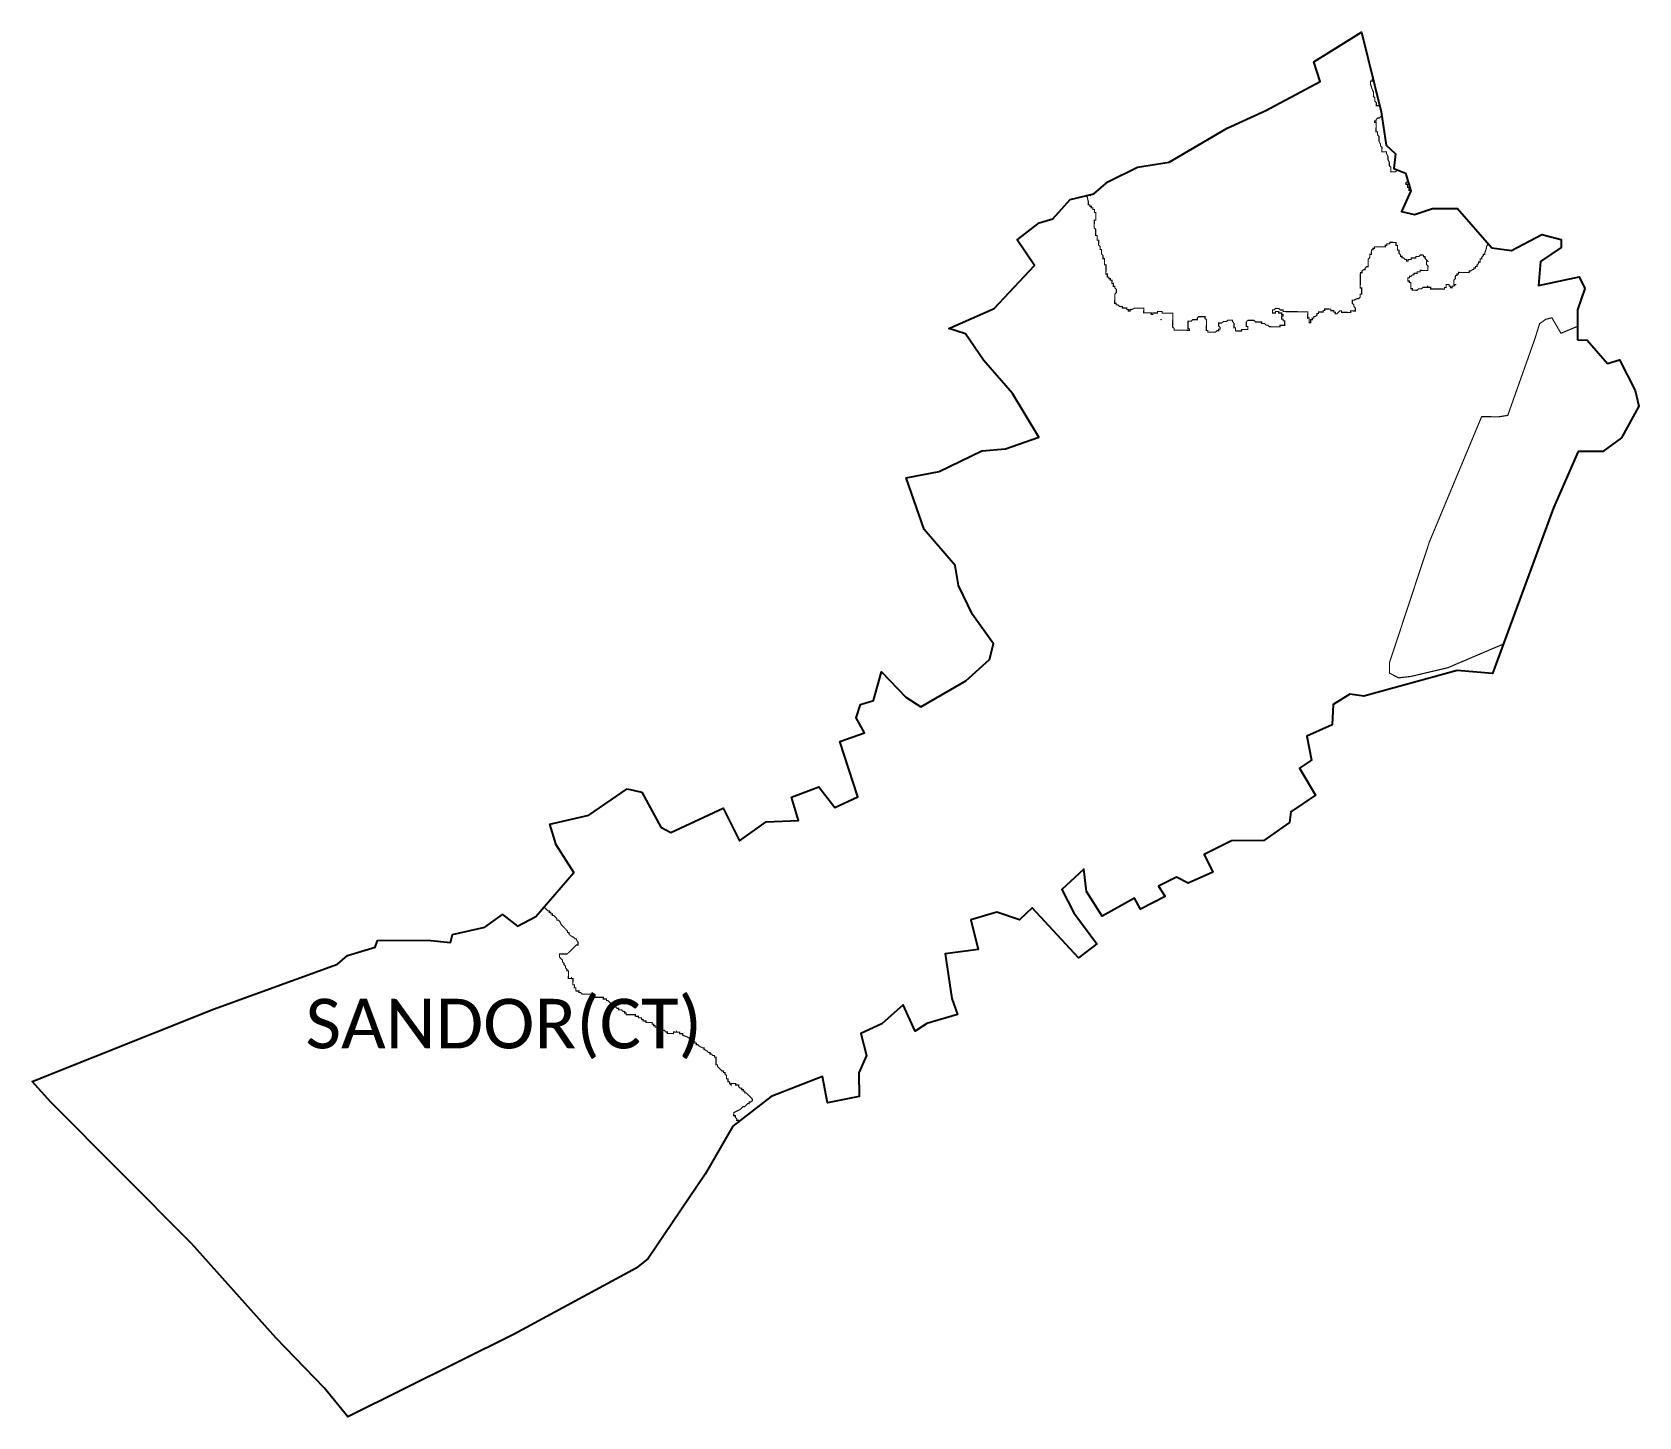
# Model space of a CAD drawing. Header units: metres. Extents: x 266693 to 270862, y 2139909 to 2143501.
import ezdxf

# ---------------------------------------------------------------- set-up
doc = ezdxf.new("R2010")
doc.units = ezdxf.units.M
for name, color, linetype in [('A-BLDG', 7, 'Continuous'), ('HAZARDS LINE', 1, 'Continuous'), ('village', 3, 'Continuous'), ('VILLAGE NAME', 250, 'Continuous')]:
    doc.layers.add(name, color=color, linetype=linetype)
doc.styles.get("Standard").update_dxf_attribs({"font": 'simplex.shx'})

msp = doc.modelspace()

# ---------------------------------------------------------------- linework, layer by layer
at = {"layer": 'A-BLDG', "color": 3, "flags": 128}
msp.add_lwpolyline([(268237.3, 2141538.2), (268275.3, 2141529.5)], dxfattribs=at)
at = {"layer": 'HAZARDS LINE', "lineweight": 18}
for points in [[(270188.9, 2143313.8, 2.98, 2.98, 0), (270188.9, 2143310.2, 2.98, 2.98, 0), (270180.9, 2143310.3, 2.98, 2.98, 0), (270181, 2143318.3, 2.98, 2.98, 0), (270177.1, 2143322.3, 2.98, 2.98, 0), (270177.2, 2143330.3, 2.98, 2.98, 0), (270173.3, 2143334.3, 2.98, 2.98, 0), (270173.4, 2143346.2, 2.98, 2.98, 0), (270169.6, 2143354.2, 2.98, 2.98, 0), (270165.7, 2143366.2, 2.98, 2.98, 0), (270165.8, 2143374.2, 2.98, 2.98, 0), (270169.8, 2143374.1, 2.98, 2.98, 0), (270169.9, 2143378.1, 2.98, 2.98, 0), (270173.1, 2143378.1, 2.98, 2.98, 0)], [(270237.8, 2143142.5, 2.98, 2.98, 0), (270234.5, 2143142.5, 2.98, 2.98, 0), (270230.4, 2143138.6, 2.98, 2.98, 0), (270218.5, 2143138.8, 2.98, 2.98, 0), (270218.7, 2143150.7, 2.98, 2.98, 0), (270214.7, 2143154.7, 2.98, 2.98, 0), (270214.8, 2143162.7, 2.98, 2.98, 0), (270211, 2143170.7, 2.98, 2.98, 0), (270211.1, 2143178.6, 2.98, 2.98, 0), (270207.2, 2143186.6, 2.98, 2.98, 0), (270207.2, 2143190.6, 2.98, 2.98, 0), (270195.3, 2143190.8, 2.98, 2.98, 0), (270195.5, 2143202.7, 2.98, 2.98, 0), (270191.5, 2143206.7, 2.98, 2.98, 0), (270191.6, 2143210.7, 2.98, 2.98, 0), (270187.7, 2143218.7, 2.98, 2.98, 0), (270187.9, 2143230.7, 2.98, 2.98, 0), (270183.9, 2143234.7, 2.98, 2.98, 0), (270184, 2143242.6, 2.98, 2.98, 0), (270180.1, 2143242.7, 2.98, 2.98, 0), (270180.4, 2143266.6, 2.98, 2.98, 0), (270176.4, 2143266.6, 2.98, 2.98, 0), (270176.4, 2143270.6, 2.98, 2.98, 0), (270180.4, 2143270.5, 2.98, 2.98, 0), (270180.5, 2143274.5, 2.98, 2.98, 0), (270184.5, 2143278.5, 2.98, 2.98, 0), (270188.5, 2143278.4, 2.98, 2.98, 0), (270195.1, 2143284.8, 2.98, 2.98, 0)], [(270269.6, 2143088.7, 2.98, 2.98, 0), (270269.6, 2143090.4, 2.98, 2.98, 0), (270265.6, 2143090.4, 2.98, 2.98, 0), (270265.7, 2143098.4, 2.98, 2.98, 0), (270261.8, 2143098.4, 2.98, 2.98, 0), (270261.9, 2143106.4, 2.98, 2.98, 0), (270257.9, 2143106.4, 2.98, 2.98, 0), (270257.9, 2143110.4, 2.98, 2.98, 0), (270262, 2143114.3, 2.98, 2.98, 0), (270262.5, 2143114.8, 2.98, 2.98, 0)], [(269429.4, 2143077.4, 2.98, 2.98, 0), (269433.8, 2143061.3, 2.98, 2.98, 0), (269433.7, 2143053.3, 2.98, 2.98, 0), (269437.7, 2143053.3, 2.98, 2.98, 0), (269437.6, 2143049.3, 2.98, 2.98, 0), (269441.6, 2143049.2, 2.98, 2.98, 0), (269441.6, 2143045.3, 2.98, 2.98, 0), (269445.5, 2143045.2, 2.98, 2.98, 0), (269445.5, 2143041.2, 2.98, 2.98, 0), (269449.5, 2143041.2, 2.98, 2.98, 0), (269449.4, 2143033.2, 2.98, 2.98, 0), (269453.3, 2143033.2, 2.98, 2.98, 0), (269453.1, 2143013.3, 2.98, 2.98, 0), (269449.1, 2143013.3, 2.98, 2.98, 0), (269448.9, 2142993.4, 2.98, 2.98, 0), (269452.8, 2142989.4, 2.98, 2.98, 0), (269452.6, 2142973.5, 2.98, 2.98, 0), (269456.6, 2142973.4, 2.98, 2.98, 0), (269456.4, 2142961.5, 2.98, 2.98, 0), (269460.4, 2142961.5, 2.98, 2.98, 0), (269460.2, 2142949.5, 2.98, 2.98, 0), (269464.2, 2142945.5, 2.98, 2.98, 0), (269464.1, 2142937.5, 2.98, 2.98, 0), (269468, 2142937.5, 2.98, 2.98, 0), (269467.9, 2142925.6, 2.98, 2.98, 0), (269471.8, 2142921.5, 2.98, 2.98, 0), (269471.7, 2142913.6, 2.98, 2.98, 0), (269475.7, 2142913.5, 2.98, 2.98, 0), (269475.5, 2142897.6, 2.98, 2.98, 0), (269479.5, 2142897.6, 2.98, 2.98, 0), (269479.2, 2142873.7, 2.98, 2.98, 0), (269483.1, 2142873.6, 2.98, 2.98, 0), (269483, 2142865.7, 2.98, 2.98, 0), (269487, 2142865.6, 2.98, 2.98, 0), (269487, 2142861.6, 2.98, 2.98, 0), (269490.9, 2142861.6, 2.98, 2.98, 0), (269490.9, 2142857.6, 2.98, 2.98, 0), (269494.9, 2142857.6, 2.98, 2.98, 0), (269494.8, 2142849.6, 2.98, 2.98, 0), (269498.7, 2142849.6, 2.98, 2.98, 0), (269498.6, 2142841.6, 2.98, 2.98, 0), (269502.6, 2142841.6, 2.98, 2.98, 0), (269502.6, 2142837.6, 2.98, 2.98, 0), (269506.5, 2142833.5, 2.98, 2.98, 0), (269506.4, 2142825.6, 2.98, 2.98, 0), (269502.4, 2142821.7, 2.98, 2.98, 0), (269502, 2142797.8, 2.98, 2.98, 0), (269506, 2142797.7, 2.98, 2.98, 0), (269506, 2142793.8, 2.98, 2.98, 0), (269510, 2142793.7, 2.98, 2.98, 0), (269513.9, 2142789.7, 2.98, 2.98, 0), (269521.8, 2142789.6, 2.98, 2.98, 0), (269521.8, 2142785.6, 2.98, 2.98, 0), (269533.7, 2142785.4, 2.98, 2.98, 0), (269533.7, 2142781.5, 2.98, 2.98, 0), (269537.6, 2142781.4, 2.98, 2.98, 0), (269537.6, 2142777.4, 2.98, 2.98, 0), (269541.6, 2142777.4, 2.98, 2.98, 0), (269541.6, 2142781.4, 2.98, 2.98, 0), (269545.6, 2142781.3, 2.98, 2.98, 0), (269553.6, 2142785.2, 2.98, 2.98, 0), (269577.5, 2142784.9, 2.98, 2.98, 0), (269577.3, 2142773, 2.98, 2.98, 0), (269597.2, 2142772.7, 2.98, 2.98, 0), (269597.2, 2142768.7, 2.98, 2.98, 0), (269601.1, 2142768.7, 2.98, 2.98, 0), (269601.2, 2142772.6, 2.98, 2.98, 0), (269613.1, 2142772.5, 2.98, 2.98, 0), (269613.2, 2142776.5, 2.98, 2.98, 0), (269625.1, 2142776.3, 2.98, 2.98, 0), (269625, 2142772.3, 2.98, 2.98, 0), (269652.9, 2142772, 2.98, 2.98, 0), (269652.4, 2142736.2, 2.98, 2.98, 0), (269656.4, 2142732.2, 2.98, 2.98, 0), (269656.3, 2142728.2, 2.98, 2.98, 0), (269696.1, 2142727.7, 2.98, 2.98, 0), (269696.1, 2142731.6, 2.98, 2.98, 0), (269692.2, 2142731.7, 2.98, 2.98, 0), (269692.4, 2142751.6, 2.98, 2.98, 0), (269700.4, 2142751.5, 2.98, 2.98, 0), (269704.4, 2142755.4, 2.98, 2.98, 0), (269716.3, 2142755.3, 2.98, 2.98, 0), (269716.4, 2142759.2, 2.98, 2.98, 0), (269720.4, 2142763.2, 2.98, 2.98, 0), (269736.3, 2142763, 2.98, 2.98, 0), (269736.3, 2142759, 2.98, 2.98, 0), (269740.2, 2142755, 2.98, 2.98, 0), (269739.8, 2142727.1, 2.98, 2.98, 0), (269743.8, 2142727.1, 2.98, 2.98, 0), (269743.8, 2142723.1, 2.98, 2.98, 0), (269763.6, 2142722.8, 2.98, 2.98, 0), (269767.7, 2142726.8, 2.98, 2.98, 0), (269771.7, 2142726.7, 2.98, 2.98, 0), (269771.7, 2142730.7, 2.98, 2.98, 0), (269775.7, 2142730.6, 2.98, 2.98, 0), (269775.7, 2142734.6, 2.98, 2.98, 0), (269771.8, 2142738.6, 2.98, 2.98, 0), (269771.9, 2142746.6, 2.98, 2.98, 0), (269779.9, 2142746.5, 2.98, 2.98, 0), (269783.9, 2142750.4, 2.98, 2.98, 0), (269791.8, 2142750.3, 2.98, 2.98, 0), (269795.9, 2142754.2, 2.98, 2.98, 0), (269807.8, 2142754.1, 2.98, 2.98, 0), (269807.8, 2142750.1, 2.98, 2.98, 0), (269811.7, 2142746.1, 2.98, 2.98, 0), (269811.5, 2142734.1, 2.98, 2.98, 0), (269815.5, 2142734.1, 2.98, 2.98, 0), (269815.4, 2142726.1, 2.98, 2.98, 0), (269831.3, 2142725.9, 2.98, 2.98, 0), (269831.4, 2142729.9, 2.98, 2.98, 0), (269847.3, 2142729.7, 2.98, 2.98, 0), (269847.4, 2142737.7, 2.98, 2.98, 0), (269843.4, 2142737.7, 2.98, 2.98, 0), (269843.6, 2142749.7, 2.98, 2.98, 0), (269847.6, 2142753.6, 2.98, 2.98, 0), (269863.5, 2142753.4, 2.98, 2.98, 0), (269867.4, 2142749.3, 2.98, 2.98, 0), (269883.3, 2142749.1, 2.98, 2.98, 0), (269883.3, 2142745.2, 2.98, 2.98, 0), (269891.2, 2142745.1, 2.98, 2.98, 0), (269895.2, 2142741, 2.98, 2.98, 0), (269899.1, 2142741, 2.98, 2.98, 0), (269903.1, 2142737, 2.98, 2.98, 0), (269930.9, 2142736.6, 2.98, 2.98, 0), (269931, 2142740.6, 2.98, 2.98, 0), (269942.9, 2142740.4, 2.98, 2.98, 0), (269943, 2142752.4, 2.98, 2.98, 0), (269939.1, 2142752.4, 2.98, 2.98, 0), (269939.1, 2142756.4, 2.98, 2.98, 0), (269935.1, 2142756.4, 2.98, 2.98, 0), (269935.2, 2142764.4, 2.98, 2.98, 0), (269939.2, 2142764.3, 2.98, 2.98, 0), (269939.3, 2142768.3, 2.98, 2.98, 0), (269935.3, 2142768.4, 2.98, 2.98, 0), (269935.3, 2142772.4, 2.98, 2.98, 0), (269927.4, 2142772.5, 2.98, 2.98, 0), (269927.4, 2142776.4, 2.98, 2.98, 0), (269919.5, 2142776.5, 2.98, 2.98, 0), (269919.4, 2142772.6, 2.98, 2.98, 0), (269911.5, 2142772.7, 2.98, 2.98, 0), (269911.6, 2142780.6, 2.98, 2.98, 0), (269915.6, 2142780.6, 2.98, 2.98, 0), (269919.6, 2142784.5, 2.98, 2.98, 0), (269927.5, 2142784.4, 2.98, 2.98, 0), (269931.5, 2142780.4, 2.98, 2.98, 0), (269939.4, 2142780.3, 2.98, 2.98, 0), (269939.4, 2142776.3, 2.98, 2.98, 0), (270003, 2142775.5, 2.98, 2.98, 0), (270002.8, 2142759.6, 2.98, 2.98, 0), (270006.8, 2142759.5, 2.98, 2.98, 0), (270006.6, 2142747.6, 2.98, 2.98, 0), (270010.6, 2142747.5, 2.98, 2.98, 0), (270010.7, 2142755.5, 2.98, 2.98, 0), (270014.7, 2142755.4, 2.98, 2.98, 0), (270014.7, 2142759.4, 2.98, 2.98, 0), (270018.7, 2142759.3, 2.98, 2.98, 0), (270018.8, 2142763.3, 2.98, 2.98, 0), (270022.8, 2142763.3, 2.98, 2.98, 0), (270026.8, 2142767.2, 2.98, 2.98, 0), (270026.8, 2142771.2, 2.98, 2.98, 0), (270030.8, 2142771.1, 2.98, 2.98, 0), (270030.9, 2142775.1, 2.98, 2.98, 0), (270042.8, 2142775, 2.98, 2.98, 0), (270042.8, 2142778.9, 2.98, 2.98, 0), (270046.8, 2142778.9, 2.98, 2.98, 0), (270046.9, 2142782.9, 2.98, 2.98, 0), (270062.8, 2142782.7, 2.98, 2.98, 0), (270062.7, 2142778.7, 2.98, 2.98, 0), (270070.7, 2142778.6, 2.98, 2.98, 0), (270070.6, 2142774.6, 2.98, 2.98, 0), (270074.6, 2142774.5, 2.98, 2.98, 0), (270074.6, 2142770.6, 2.98, 2.98, 0), (270078.5, 2142770.5, 2.98, 2.98, 0), (270086.6, 2142778.4, 2.98, 2.98, 0), (270090.6, 2142778.3, 2.98, 2.98, 0), (270090.5, 2142774.3, 2.98, 2.98, 0), (270114.4, 2142774, 2.98, 2.98, 0), (270114.4, 2142778, 2.98, 2.98, 0), (270126.4, 2142777.9, 2.98, 2.98, 0), (270126.5, 2142785.8, 2.98, 2.98, 0), (270122.5, 2142789.8, 2.98, 2.98, 0), (270122.6, 2142793.8, 2.98, 2.98, 0), (270118.7, 2142797.9, 2.98, 2.98, 0), (270118.8, 2142805.8, 2.98, 2.98, 0), (270122.7, 2142805.8, 2.98, 2.98, 0), (270130.8, 2142809.6, 2.98, 2.98, 0), (270134.7, 2142809.6, 2.98, 2.98, 0), (270138.8, 2142813.5, 2.98, 2.98, 0), (270138.9, 2142821.5, 2.98, 2.98, 0), (270142.8, 2142821.4, 2.98, 2.98, 0), (270143, 2142837.3, 2.98, 2.98, 0), (270139.1, 2142837.4, 2.98, 2.98, 0), (270139.6, 2142877.2, 2.98, 2.98, 0), (270143.6, 2142877.1, 2.98, 2.98, 0), (270143.6, 2142881.1, 2.98, 2.98, 0), (270147.6, 2142885, 2.98, 2.98, 0), (270151.6, 2142885, 2.98, 2.98, 0), (270151.7, 2142888.9, 2.98, 2.98, 0), (270155.7, 2142892.9, 2.98, 2.98, 0), (270159.7, 2142892.8, 2.98, 2.98, 0), (270159.9, 2142912.7, 2.98, 2.98, 0), (270164, 2142916.6, 2.98, 2.98, 0), (270164.1, 2142924.6, 2.98, 2.98, 0), (270168, 2142924.5, 2.98, 2.98, 0), (270168.2, 2142936.5, 2.98, 2.98, 0), (270172.2, 2142936.4, 2.98, 2.98, 0), (270172.2, 2142940.4, 2.98, 2.98, 0), (270176.2, 2142940.4, 2.98, 2.98, 0), (270176.2, 2142944.3, 2.98, 2.98, 0), (270204.1, 2142944, 2.98, 2.98, 0), (270204.1, 2142948, 2.98, 2.98, 0), (270208.1, 2142947.9, 2.98, 2.98, 0), (270208.2, 2142951.9, 2.98, 2.98, 0), (270216.1, 2142951.8, 2.98, 2.98, 0), (270216.2, 2142955.8, 2.98, 2.98, 0), (270232.1, 2142955.6, 2.98, 2.98, 0), (270232, 2142947.6, 2.98, 2.98, 0), (270236, 2142947.6, 2.98, 2.98, 0), (270235.8, 2142935.6, 2.98, 2.98, 0), (270239.8, 2142935.6, 2.98, 2.98, 0), (270239.7, 2142927.6, 2.98, 2.98, 0), (270243.6, 2142923.6, 2.98, 2.98, 0), (270243.6, 2142919.6, 2.98, 2.98, 0), (270247.5, 2142919.6, 2.98, 2.98, 0), (270247.5, 2142915.6, 2.98, 2.98, 0), (270251.5, 2142915.5, 2.98, 2.98, 0), (270255.4, 2142911.5, 2.98, 2.98, 0), (270259.4, 2142911.4, 2.98, 2.98, 0), (270259.3, 2142907.5, 2.98, 2.98, 0), (270263.3, 2142907.4, 2.98, 2.98, 0), (270263.3, 2142911.4, 2.98, 2.98, 0), (270271.3, 2142911.3, 2.98, 2.98, 0), (270271.3, 2142915.3, 2.98, 2.98, 0), (270283.3, 2142915.1, 2.98, 2.98, 0), (270283.3, 2142919.1, 2.98, 2.98, 0), (270291.3, 2142919, 2.98, 2.98, 0), (270295.3, 2142922.9, 2.98, 2.98, 0), (270303.3, 2142922.8, 2.98, 2.98, 0), (270303.2, 2142918.8, 2.98, 2.98, 0), (270307.2, 2142918.8, 2.98, 2.98, 0), (270307.1, 2142914.8, 2.98, 2.98, 0), (270315, 2142906.8, 2.98, 2.98, 0), (270311, 2142906.8, 2.98, 2.98, 0), (270310.9, 2142898.8, 2.98, 2.98, 0), (270314.8, 2142894.8, 2.98, 2.98, 0), (270314.7, 2142882.9, 2.98, 2.98, 0), (270294.8, 2142883.1, 2.98, 2.98, 0), (270294.8, 2142879.2, 2.98, 2.98, 0), (270286.8, 2142879.3, 2.98, 2.98, 0), (270286.7, 2142875.3, 2.98, 2.98, 0), (270278.8, 2142875.4, 2.98, 2.98, 0), (270278.7, 2142871.4, 2.98, 2.98, 0), (270274.8, 2142871.5, 2.98, 2.98, 0), (270270.7, 2142867.5, 2.98, 2.98, 0), (270266.8, 2142867.6, 2.98, 2.98, 0), (270266.7, 2142863.6, 2.98, 2.98, 0), (270262.7, 2142863.7, 2.98, 2.98, 0), (270262.6, 2142855.7, 2.98, 2.98, 0), (270266.6, 2142855.6, 2.98, 2.98, 0), (270266.6, 2142851.7, 2.98, 2.98, 0), (270270.5, 2142851.6, 2.98, 2.98, 0), (270270.3, 2142835.7, 2.98, 2.98, 0), (270274.3, 2142835.7, 2.98, 2.98, 0), (270274.3, 2142831.7, 2.98, 2.98, 0), (270286.2, 2142831.5, 2.98, 2.98, 0), (270290.2, 2142835.4, 2.98, 2.98, 0), (270298.2, 2142835.3, 2.98, 2.98, 0), (270302.2, 2142839.3, 2.98, 2.98, 0), (270314.1, 2142839.1, 2.98, 2.98, 0), (270314.2, 2142843.1, 2.98, 2.98, 0), (270314.1, 2142839.1, 2.98, 2.98, 0), (270322.1, 2142839, 2.98, 2.98, 0), (270322, 2142835, 2.98, 2.98, 0), (270357.8, 2142834.6, 2.98, 2.98, 0), (270357.9, 2142838.6, 2.98, 2.98, 0), (270361.9, 2142838.5, 2.98, 2.98, 0), (270362, 2142846.5, 2.98, 2.98, 0), (270369.9, 2142846.4, 2.98, 2.98, 0), (270369.9, 2142842.4, 2.98, 2.98, 0), (270373.8, 2142842.3, 2.98, 2.98, 0), (270373.8, 2142838.4, 2.98, 2.98, 0), (270377.8, 2142838.3, 2.98, 2.98, 0), (270377.8, 2142842.3, 2.98, 2.98, 0), (270381.8, 2142842.2, 2.98, 2.98, 0), (270385.8, 2142846.2, 2.98, 2.98, 0), (270381.8, 2142846.2, 2.98, 2.98, 0), (270382, 2142858.1, 2.98, 2.98, 0), (270386, 2142862.1, 2.98, 2.98, 0), (270386.1, 2142870, 2.98, 2.98, 0), (270390.1, 2142870, 2.98, 2.98, 0), (270390.2, 2142874, 2.98, 2.98, 0), (270394.1, 2142873.9, 2.98, 2.98, 0), (270394.2, 2142877.9, 2.98, 2.98, 0), (270422, 2142877.5, 2.98, 2.98, 0), (270422.1, 2142881.5, 2.98, 2.98, 0), (270426.1, 2142881.5, 2.98, 2.98, 0), (270430.1, 2142885.4, 2.98, 2.98, 0), (270434.1, 2142885.3, 2.98, 2.98, 0), (270434.1, 2142889.3, 2.98, 2.98, 0), (270438.1, 2142889.3, 2.98, 2.98, 0), (270438.1, 2142893.2, 2.98, 2.98, 0), (270442.1, 2142893.2, 2.98, 2.98, 0), (270442.2, 2142897.2, 2.98, 2.98, 0), (270446.2, 2142901.1, 2.98, 2.98, 0), (270446.3, 2142905.1, 2.98, 2.98, 0), (270450.2, 2142905, 2.98, 2.98, 0), (270450.3, 2142913, 2.98, 2.98, 0), (270454.3, 2142912.9, 2.98, 2.98, 0), (270454.4, 2142916.9, 2.98, 2.98, 0), (270458.4, 2142920.8, 2.98, 2.98, 0), (270458.4, 2142924.8, 2.98, 2.98, 0), (270462.4, 2142924.8, 2.98, 2.98, 0), (270462.5, 2142928.7, 2.98, 2.98, 0), (270466.6, 2142940.6, 2.98, 2.98, 0), (270466.7, 2142944.6, 2.98, 2.98, 0), (270470.7, 2142952.5, 2.98, 2.98, 0), (270470.7, 2142953, 2.98, 2.98, 0)], [(270702.6, 2142737.7, 2.98, 2.98, 0), (270659.9, 2142720, 2.98, 2.98, 0), (270636.5, 2142760.1, 2.98, 2.98, 0), (270620.6, 2142756.3, 2.98, 2.98, 0), (270604.5, 2142744.6, 2.98, 2.98, 0), (270592.1, 2142705, 2.98, 2.98, 0), (270521.9, 2142506.9, 2.98, 2.98, 0), (270498, 2142503.2, 2.98, 2.98, 0), (270454.2, 2142503.8, 2.98, 2.98, 0), (270318.8, 2142179.3, 2.98, 2.98, 0), (270215.3, 2141866.3, 2.98, 2.98, 0), (270215, 2141838.4, 2.98, 2.98, 0), (270238.7, 2141826.2, 2.98, 2.98, 0), (270270.6, 2141829.8, 2.98, 2.98, 0), (270366.3, 2141852.4, 2.98, 2.98, 0), (270502.3, 2141910.3, 2.98, 2.98, 0), (270510.3, 2141913, 2.98, 2.98, 0)], [(268525.3, 2140674.3, 2.98, 2.98, 0), (268525.3, 2140674.4, 2.98, 2.98, 0), (268525.3, 2140678.3, 2.98, 2.98, 0), (268521.3, 2140678.4, 2.98, 2.98, 0), (268521.4, 2140682.4, 2.98, 2.98, 0), (268517.5, 2140686.4, 2.98, 2.98, 0), (268517.5, 2140690.4, 2.98, 2.98, 0), (268513.5, 2140690.4, 2.98, 2.98, 0), (268513.6, 2140698.4, 2.98, 2.98, 0), (268521.6, 2140702.3, 2.98, 2.98, 0), (268529.6, 2140706.1, 2.98, 2.98, 0), (268533.7, 2140710.1, 2.98, 2.98, 0), (268537.7, 2140714, 2.98, 2.98, 0), (268541.7, 2140713.9, 2.98, 2.98, 0), (268549.7, 2140721.8, 2.98, 2.98, 0), (268553.7, 2140721.7, 2.98, 2.98, 0), (268553.8, 2140725.7, 2.98, 2.98, 0), (268557.7, 2140725.7, 2.98, 2.98, 0), (268561.8, 2140729.6, 2.98, 2.98, 0), (268561.8, 2140733.6, 2.98, 2.98, 0), (268557.9, 2140737.6, 2.98, 2.98, 0), (268554, 2140741.6, 2.98, 2.98, 0), (268550, 2140745.7, 2.98, 2.98, 0), (268546.1, 2140749.7, 2.98, 2.98, 0), (268542.1, 2140749.7, 2.98, 2.98, 0), (268542.2, 2140753.7, 2.98, 2.98, 0), (268538.2, 2140753.8, 2.98, 2.98, 0), (268538.3, 2140757.8, 2.98, 2.98, 0), (268534.3, 2140757.8, 2.98, 2.98, 0), (268534.3, 2140761.8, 2.98, 2.98, 0), (268530.4, 2140761.8, 2.98, 2.98, 0), (268526.4, 2140765.9, 2.98, 2.98, 0), (268526.5, 2140769.8, 2.98, 2.98, 0), (268518.5, 2140769.9, 2.98, 2.98, 0), (268518.6, 2140773.9, 2.98, 2.98, 0), (268506.6, 2140774.1, 2.98, 2.98, 0), (268506.6, 2140770.1, 2.98, 2.98, 0), (268502.7, 2140774.1, 2.98, 2.98, 0), (268502.7, 2140778.1, 2.98, 2.98, 0), (268498.7, 2140778.2, 2.98, 2.98, 0), (268498.8, 2140786.1, 2.98, 2.98, 0), (268494.9, 2140786.2, 2.98, 2.98, 0), (268495, 2140794.1, 2.98, 2.98, 0), (268491, 2140798.1, 2.98, 2.98, 0), (268491.1, 2140802.1, 2.98, 2.98, 0), (268487.1, 2140802.2, 2.98, 2.98, 0), (268487.2, 2140806.2, 2.98, 2.98, 0), (268483.2, 2140806.2, 2.98, 2.98, 0), (268479.3, 2140810.2, 2.98, 2.98, 0), (268475.3, 2140814.3, 2.98, 2.98, 0), (268471.4, 2140818.3, 2.98, 2.98, 0), (268471.5, 2140822.3, 2.98, 2.98, 0), (268467.5, 2140822.3, 2.98, 2.98, 0), (268467.7, 2140842.2, 2.98, 2.98, 0), (268463.8, 2140842.3, 2.98, 2.98, 0), (268463.8, 2140846.2, 2.98, 2.98, 0), (268459.8, 2140846.3, 2.98, 2.98, 0), (268455.9, 2140850.3, 2.98, 2.98, 0), (268451.9, 2140850.4, 2.98, 2.98, 0), (268452, 2140854.4, 2.98, 2.98, 0), (268448, 2140854.4, 2.98, 2.98, 0), (268444.1, 2140858.4, 2.98, 2.98, 0), (268436.2, 2140862.5, 2.98, 2.98, 0), (268436.2, 2140866.5, 2.98, 2.98, 0), (268432.2, 2140866.5, 2.98, 2.98, 0), (268424.3, 2140870.6, 2.98, 2.98, 0), (268420.4, 2140874.7, 2.98, 2.98, 0), (268416.4, 2140874.7, 2.98, 2.98, 0), (268416.5, 2140878.7, 2.98, 2.98, 0), (268412.5, 2140878.7, 2.98, 2.98, 0), (268412.6, 2140882.7, 2.98, 2.98, 0), (268408.6, 2140882.8, 2.98, 2.98, 0), (268404.7, 2140886.8, 2.98, 2.98, 0), (268392.8, 2140894.9, 2.98, 2.98, 0), (268380.9, 2140899, 2.98, 2.98, 0), (268381, 2140903, 2.98, 2.98, 0), (268373, 2140903.1, 2.98, 2.98, 0), (268373.1, 2140907.1, 2.98, 2.98, 0), (268365.1, 2140907.2, 2.98, 2.98, 0), (268365.2, 2140911.2, 2.98, 2.98, 0), (268365.1, 2140907.2, 2.98, 2.98, 0), (268357.2, 2140907.3, 2.98, 2.98, 0), (268357.1, 2140903.3, 2.98, 2.98, 0), (268341.2, 2140903.5, 2.98, 2.98, 0), (268341.3, 2140907.5, 2.98, 2.98, 0), (268337.3, 2140907.5, 2.98, 2.98, 0), (268333.4, 2140911.6, 2.98, 2.98, 0), (268329.4, 2140911.6, 2.98, 2.98, 0), (268329.4, 2140915.6, 2.98, 2.98, 0), (268321.5, 2140915.7, 2.98, 2.98, 0), (268321.5, 2140919.7, 2.98, 2.98, 0), (268309.6, 2140919.8, 2.98, 2.98, 0), (268309.7, 2140923.8, 2.98, 2.98, 0), (268305.7, 2140923.9, 2.98, 2.98, 0), (268305.7, 2140927.8, 2.98, 2.98, 0), (268301.7, 2140927.9, 2.98, 2.98, 0), (268301.8, 2140931.9, 2.98, 2.98, 0), (268285.9, 2140932.1, 2.98, 2.98, 0), (268285.9, 2140936.1, 2.98, 2.98, 0), (268278, 2140936.2, 2.98, 2.98, 0), (268278, 2140940.1, 2.98, 2.98, 0), (268274.1, 2140940.2, 2.98, 2.98, 0), (268274.1, 2140944.2, 2.98, 2.98, 0), (268266.2, 2140944.3, 2.98, 2.98, 0), (268266.2, 2140948.2, 2.98, 2.98, 0), (268258.3, 2140948.3, 2.98, 2.98, 0), (268258.3, 2140952.3, 2.98, 2.98, 0), (268234.4, 2140952.6, 2.98, 2.98, 0), (268234.5, 2140956.6, 2.98, 2.98, 0), (268230.5, 2140956.7, 2.98, 2.98, 0), (268230.6, 2140960.6, 2.98, 2.98, 0), (268226.6, 2140960.7, 2.98, 2.98, 0), (268222.7, 2140964.7, 2.98, 2.98, 0), (268214.7, 2140964.8, 2.98, 2.98, 0), (268214.8, 2140968.8, 2.98, 2.98, 0), (268210.8, 2140968.8, 2.98, 2.98, 0), (268206.8, 2140972.9, 2.98, 2.98, 0), (268202.9, 2140972.9, 2.98, 2.98, 0), (268202.9, 2140976.9, 2.98, 2.98, 0), (268198.9, 2140977, 2.98, 2.98, 0), (268199, 2140980.9, 2.98, 2.98, 0), (268195, 2140981, 2.98, 2.98, 0), (268191.1, 2140985, 2.98, 2.98, 0), (268187.2, 2140989, 2.98, 2.98, 0), (268183.2, 2140989.1, 2.98, 2.98, 0), (268183.2, 2140993.1, 2.98, 2.98, 0), (268175.3, 2140993.2, 2.98, 2.98, 0), (268175.3, 2140997.2, 2.98, 2.98, 0), (268151.5, 2140997.5, 2.98, 2.98, 0), (268151.5, 2141001.4, 2.98, 2.98, 0), (268143.6, 2141001.5, 2.98, 2.98, 0), (268143.6, 2141005.5, 2.98, 2.98, 0), (268119.8, 2141005.8, 2.98, 2.98, 0), (268115.8, 2141009.9, 2.98, 2.98, 0), (268111.8, 2141009.9, 2.98, 2.98, 0), (268111.9, 2141013.9, 2.98, 2.98, 0), (268103.9, 2141014, 2.98, 2.98, 0), (268104, 2141021.9, 2.98, 2.98, 0), (268100.1, 2141022, 2.98, 2.98, 0), (268100.2, 2141029.9, 2.98, 2.98, 0), (268096.2, 2141030, 2.98, 2.98, 0), (268096.4, 2141045.9, 2.98, 2.98, 0), (268092.4, 2141046, 2.98, 2.98, 0), (268092.5, 2141049.9, 2.98, 2.98, 0), (268092.4, 2141046, 2.98, 2.98, 0), (268084.5, 2141046.1, 2.98, 2.98, 0), (268084.7, 2141066, 2.98, 2.98, 0), (268080.7, 2141066, 2.98, 2.98, 0), (268080.8, 2141070, 2.98, 2.98, 0), (268076.9, 2141074, 2.98, 2.98, 0), (268076.9, 2141078, 2.98, 2.98, 0), (268073, 2141082, 2.98, 2.98, 0), (268073, 2141086, 2.98, 2.98, 0), (268069.1, 2141090, 2.98, 2.98, 0), (268069.2, 2141094, 2.98, 2.98, 0), (268065.2, 2141098, 2.98, 2.98, 0), (268061.3, 2141102.1, 2.98, 2.98, 0), (268061.4, 2141110, 2.98, 2.98, 0), (268081.3, 2141109.8, 2.98, 2.98, 0), (268085.3, 2141113.7, 2.98, 2.98, 0), (268089.4, 2141117.6, 2.98, 2.98, 0), (268093.4, 2141121.5, 2.98, 2.98, 0), (268097.4, 2141125.5, 2.98, 2.98, 0), (268105.5, 2141133.3, 2.98, 2.98, 0), (268109.4, 2141133.3, 2.98, 2.98, 0), (268109.5, 2141141.2, 2.98, 2.98, 0), (268105.6, 2141145.3, 2.98, 2.98, 0), (268105.7, 2141149.2, 2.98, 2.98, 0), (268101.7, 2141149.3, 2.98, 2.98, 0), (268097.8, 2141153.3, 2.98, 2.98, 0), (268089.9, 2141157.4, 2.98, 2.98, 0), (268085.9, 2141161.4, 2.98, 2.98, 0), (268086, 2141165.4, 2.98, 2.98, 0), (268082, 2141165.5, 2.98, 2.98, 0), (268082.1, 2141169.4, 2.98, 2.98, 0), (268078.1, 2141173.5, 2.98, 2.98, 0), (268070.3, 2141181.5, 2.98, 2.98, 0), (268066.4, 2141185.6, 2.98, 2.98, 0), (268062.5, 2141193.6, 2.98, 2.98, 0), (268058.6, 2141197.6, 2.98, 2.98, 0), (268054.6, 2141197.6, 2.98, 2.98, 0), (268054.6, 2141201.6, 2.98, 2.98, 0), (268046.8, 2141209.7, 2.98, 2.98, 0), (268042.8, 2141209.7, 2.98, 2.98, 0), (268042.8, 2141213.7, 2.98, 2.98, 0), (268038.9, 2141213.8, 2.98, 2.98, 0), (268038.9, 2141217.7, 2.98, 2.98, 0), (268034.9, 2141217.8, 2.98, 2.98, 0), (268035, 2141221.8, 2.98, 2.98, 0), (268031, 2141221.8, 2.98, 2.98, 0), (268023.2, 2141229.9, 2.98, 2.98, 0), (268023.2, 2141233.9, 2.98, 2.98, 0), (268023.1, 2141233.9, 2.98, 2.98, 0)]]:
    msp.add_lwpolyline(points, format="xyseb", dxfattribs=at)
at = {"layer": 'HAZARDS LINE', "lineweight": 0, "const_width": 2.98}
for points in [[(269439.1, 2143073.8), (269439.2, 2143077.8)], [(269622, 2142753.2), (269622.1, 2142757.2)]]:
    msp.add_lwpolyline(points, close=True, dxfattribs=at)
at = {"layer": 'village', "color": 3, "true_color": 0x00ff00}
for points in [[(268275.3, 2141529.5, 0), (268324.7, 2141438.7, 0), (268349.9, 2141425, 0), (268486.3, 2141487.7, 0), (268528.2, 2141403.4, 0), (268597.5, 2141452.2, 0), (268681.9, 2141455.8, 0), (268663.2, 2141516.4, 0), (268734.5, 2141543.8, 0), (268776.2, 2141490, 0), (268835.5, 2141517.3, 0), (268789, 2141661.2, 0), (268852.9, 2141683.2, 0), (268831.2, 2141722.1, 0), (268842.5, 2141757.1, 0), (268876.6, 2141767.4, 0), (268897, 2141841.9, 0), (268960.4, 2141775.7, 0), (268999, 2141750.9, 0), (269115.4, 2141818.6, 0), (269177.3, 2141874.1, 0), (269187.7, 2141914.7, 0), (269132.8, 2141990.7, 0), (269096.5, 2142065.6, 0), (269088.2, 2142117.5, 0), (269007.4, 2142211.1, 0), (268961.1, 2142345.1, 0), (269046.3, 2142361.3, 0), (269157.5, 2142415.2, 0), (269219.1, 2142420.1, 0), (269305.1, 2142450.7, 0), (269237.2, 2142564, 0), (269162, 2142650.4, 0), (269115.3, 2142718.2, 0), (269071.6, 2142732.7, 0), (269189.6, 2142784.3, 0), (269294.2, 2142895.6, 0), (269249.1, 2142962.3, 0), (269305.8, 2143006.5, 0), (269341.6, 2143016.8, 0), (269386.3, 2143066.7, 0), (269448.3, 2143082.1, 0), (269484.1, 2143113.1, 0), (269561.4, 2143151.1, 0), (269643.7, 2143163.5, 0), (269793.9, 2143252.2, 0), (269894.6, 2143297.8, 0), (270035.5, 2143372.8, 0), (270019, 2143424, 0), (270089.3, 2143468.1, 0), (270142.7, 2143501.1, 0), (270193.7, 2143294.5, 0), (270206.2, 2143207.6, 0), (270230.4, 2143185.6, 0), (270226.3, 2143147.1, 0), (270256.5, 2143135.1, 0), (270270, 2143089.5, 0), (270245.9, 2143036.1, 0), (270279.9, 2143027.9, 0), (270326.5, 2143043.7, 0), (270391.2, 2143043.9, 0), (270480.6, 2142941.8, 0), (270531.3, 2142935, 0), (270610.1, 2142976.1, 0), (270660.1, 2142963.3, 0), (270660.2, 2142942.6, 0), (270606.7, 2142905.9, 0), (270602.1, 2142844.3, 0), (270707, 2142866.7, 0), (270721.5, 2142836.2, 0), (270702.5, 2142780.9, 0), (270702.7, 2142702.8, 0)], [(270702.7, 2142702.8, 0), (270727.6, 2142702.4, 0), (270780.9, 2142641.3, 0), (270812.1, 2142651.5, 0), (270852.1, 2142571.5, 0), (270862.1, 2142531.1, 0), (270817.3, 2142448.4, 0), (270768.8, 2142412.9, 0), (270704.3, 2142412.9, 0), (270640.4, 2142267.4, 0), (270482.7, 2141837.8, 0), (270391, 2141845.5, 0), (270148.2, 2141779, 0), (270112, 2141783.6, 0), (270069, 2141757.2, 0), (270066.2, 2141704.4, 0), (270000.8, 2141675.1, 0), (270013, 2141612.4, 0), (269981.9, 2141592.2, 0), (270023, 2141521.9, 0), (269959.1, 2141478.4, 0), (269955.3, 2141450.5, 0), (269888.8, 2141403.9, 0), (269804.7, 2141403.6, 0), (269733.9, 2141368.3, 0), (269756.4, 2141322.1, 0), (269692.9, 2141293.8, 0), (269662.8, 2141309.5, 0), (269615.4, 2141286, 0), (269632.6, 2141258.9, 0), (269569, 2141226, 0), (269553.4, 2141254.4, 0), (269469.3, 2141208.1, 0), (269428.8, 2141272.2, 0), (269421.7, 2141330.1, 0), (269365.2, 2141276.8, 0), (269395.6, 2141216.4, 0), (269455.6, 2141135.9, 0), (269408.5, 2141100, 0), (269287.9, 2141229.9, 0), (269255.1, 2141198.3, 0), (269196.1, 2141218, 0), (269128.5, 2141198.3, 0), (269147.4, 2141121.8, 0), (269062.2, 2141109.9, 0), (269079.3, 2140994, 0), (269094.2, 2140953.1, 0), (269014.7, 2140929.4, 0), (268984.5, 2140909.5, 0), (268952.9, 2140977.9, 0), (268897.7, 2140928.3, 0), (268843.3, 2140903.9, 0), (268857.8, 2140846.5, 0), (268838.2, 2140801.4, 0), (268838.6, 2140740.3, 0), (268756.5, 2140723.4, 0), (268743.8, 2140791.9, 0), (268610.5, 2140740, 0), (268511.2, 2140663.3, 0), (268439.5, 2140538.5, 0), (268291.7, 2140320.1, 0), (268260.7, 2140295.2, 0), (267944.2, 2140123.5, 0), (267512.5, 2139909.1, 0), (267450.5, 2139984, 0), (267326.4, 2140113.5, 0), (267106.4, 2140358.6, 0), (266741.6, 2140725.7, 0), (266693.1, 2140779.4, 0), (267163.6, 2140966.9, 0), (267485.5, 2141083.2, 0), (267511.8, 2141105.7, 0), (267582.8, 2141127.4, 0), (267589.4, 2141144.6, 0), (267719.1, 2141145.8, 0), (267778.3, 2141139.9, 0), (267783.7, 2141160.4, 0), (267867.4, 2141179.1, 0), (267913.6, 2141212.6, 0), (267952.9, 2141181.8, 0), (267999.9, 2141207.1, 0), (268098.5, 2141320.8, 0), (268053.1, 2141392.8, 0), (268036.8, 2141446.4, 0), (268137.5, 2141470.3, 0), (268237.3, 2141538.2, 0)]]:
    msp.add_polyline3d(points, dxfattribs=at)

# ---------------------------------------------------------------- texts
at = {"layer": 'VILLAGE NAME', "insert": (267402.5, 2140993.5), "char_height": 128.647, "attachment_point": 1}
msp.add_mtext_dynamic_manual_height_columns('{\\fCalibri|b0|i0|c0|p34;SANDOR(CT)}', width=737.615, gutter_width=643.2, heights=[0], dxfattribs=at)

doc.saveas('drawing.dxf')
